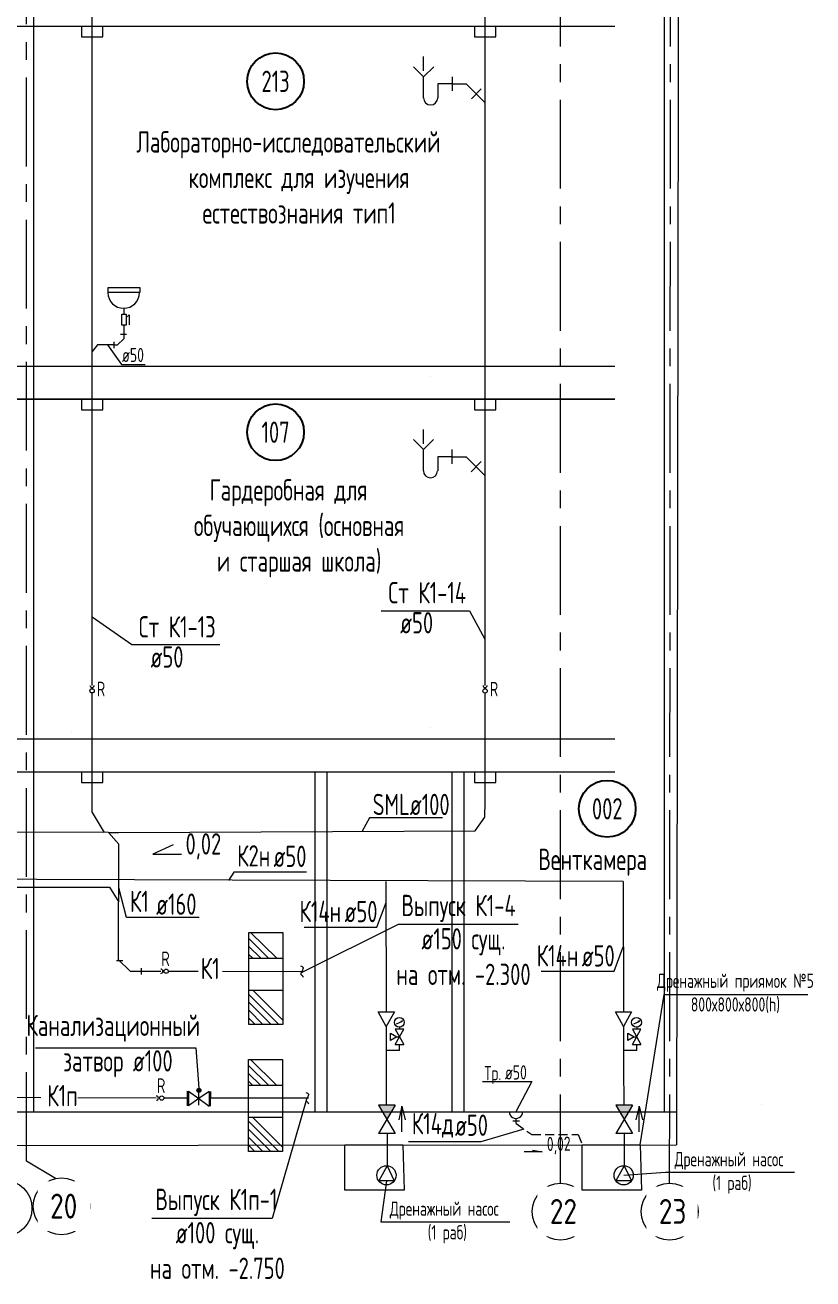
# Model space of a CAD drawing. Header units: millimetres. Extents: x -8689834 to 9419935, y -117443 to 166298.
# Drawn here: x -124843 to -113750, y -59540 to -41891 of the extents above; entities that cross this region are included whole.
import ezdxf
from ezdxf.enums import TextEntityAlignment as Align

# ---------------------------------------------------------------- set-up
doc = ezdxf.new("R2010")
doc.units = ezdxf.units.MM
doc.header["$MEASUREMENT"] = 0
doc.linetypes.add('01_base$0$DASHED2', pattern=[0.375, 0.25, -0.125])
doc.linetypes.add('CENTER', pattern=[2, 1.25, -0.25, 0.25, -0.25])
doc.layers.get('0').update_dxf_attribs({"color": 250, "lineweight": 9})
for name, color, linetype in [('PDF _0', 7, 'Continuous'), ('PDF ___Text VK', 7, 'Continuous'), ('PDF __OBORUD', 1, 'Continuous'), ('PDF __ВК-Text VK', 7, 'Continuous'), ('PDF __ВК-Text В1', 7, 'Continuous'), ('PDF __ВК-В1', 5, 'Continuous'), ('PDF __ВК-К3', 7, 'Continuous'), ('PDF __ВК-противопожарные муфты', 1, 'Continuous'), ('PDF __ВК-стены', 7, 'Continuous'), ('PDF __ВК-текст К2', 7, 'Continuous'), ('PDF __Дренажные насосы', 1, 'Continuous'), ('PDF __К14', 3, 'Continuous'), ('PDF __насос', 1, 'Continuous'), ('PDF __Переход', 7, 'Continuous'), ('PDF __Пескоуловитель', 7, 'Continuous'), ('PDF __Сантехника', 7, 'Continuous'), ('PDF _TEKSTBK', 7, 'Continuous'), ('PDF _надписи ВК', 7, 'Continuous'), ('АР_Кровля дорожки', 245, 'Continuous'), ('АР_Таблицы', 250, 'Continuous')]:
    doc.layers.add(name, color=color, linetype=linetype)
doc.layers.add('PDF __ВК-К1', color=7, linetype='Continuous', true_color=0xb80000)
doc.layers.add('PDF __ВК-К14н', color=190, linetype='Continuous', true_color=0x7f00ff)
for name, color, linetype, lineweight in [('АР_Маркер экспликации', 239, 'Continuous', 13), ('АР_Номер помещения', 1, 'Continuous', 25), ('АР_Оси', 195, 'Continuous', 9), ('АР_Помещения_площадь', 19, 'Continuous', 9), ('ВК_канализация', 32, 'Continuous', 15)]:
    doc.layers.add(name, color=color, linetype=linetype, lineweight=lineweight)
doc.styles.add('ISOCPEUR', font='isocpeur.ttf', dxfattribs={"width": 0.7})
doc.styles.get("Standard").update_dxf_attribs({"font": 'isocpeur.ttf', "width": 0.7})
doc.styles.add('ГОСТ 2.304', font='isocpeur.ttf', dxfattribs={"width": 0.7})

# ---------------------------------------------------------------- blocks, each defined once
blk = doc.blocks.new('*U1658')
at = {"layer": 'АР_Номер помещения', "color": 7}
blk.add_circle((-15720, 4793), 400, dxfattribs=at)
at = {"layer": 'АР_Помещения_площадь', "color": 7}
blk.add_line((-13545, 633), (-13545, 633), dxfattribs=at)
at = {"color": 7, "style": 'ISOCPEUR', "width": 0.7, "flags": 1}
blk.add_attdef('КАТЕГОРИЯ', (-499, -2092), '', height=250, dxfattribs=at)
at = {"layer": 'АР_Номер помещения', "color": 7, "style": 'ISOCPEUR', "width": 0.7}
blk.add_attdef('НОМЕР_ПОМЕЩЕНИЯ', text='', height=300, dxfattribs=at).set_placement((-15720, 4793), align=Align.MIDDLE_CENTER)
at = {"layer": 'АР_Помещения_площадь', "color": 7, "lineweight": 30, "width": 0.7, "flags": 104}
blk.add_attdef('ИМЯ_ПОМЕЩЕНИЯ', text='', height=100, dxfattribs=at).set_placement((158, 1217), align=Align.MIDDLE_CENTER)
at = {"layer": 'АР_Помещения_площадь', "color": 7, "style": 'ISOCPEUR', "width": 0.7}
blk.add_attdef('ПЛОЩАДЬ_ПОМЕЩЕНИЯ', text='', height=200, dxfattribs=at).set_placement((-13540, 880), align=Align.MIDDLE_RIGHT)

msp = doc.modelspace()

# ---------------------------------------------------------------- hatches: boundary and pattern name
at = {"layer": 'АР_Кровля дорожки', "lineweight": 13, "ltscale": 500, "true_color": 0x000000}
h = msp.add_hatch(color=18, dxfattribs=at)
h.dxf.hatch_style = 1
h.paths.add_polyline_path([(-119630.9, -57092.6), (-119865.4, -57092.6), (-119811.1, -57185.8), (-119685.2, -57185.8)])
h.paths.add_polyline_path([(-119685.2, -57185.8), (-119811.1, -57185.8), (-119748.1, -57294)])
h.paths.add_polyline_path([(-116291.2, -57092.6), (-116525.6, -57092.6), (-116471.3, -57185.8), (-116345.4, -57185.8)])
h.paths.add_polyline_path([(-116345.4, -57185.8), (-116471.3, -57185.8), (-116408.4, -57294)])

# ---------------------------------------------------------------- linework, layer by layer
at = {"layer": 'PDF _0', "lineweight": 13}
for points in [[(-119606.9, -56130.9), (-119697.1, -56185), (-119697.1, -56082.8), (-119606.9, -56130.9), (-119570.8, -56130.9)], [(-119630.9, -56239.1), (-119510.7, -56022.7), (-119630.9, -56022.7), (-119510.7, -56239.1)], [(-116267.1, -56130.9), (-116357.3, -56185), (-116357.3, -56082.8), (-116267.1, -56130.9), (-116231, -56130.9)], [(-116291.2, -56239.1), (-116170.9, -56022.7), (-116291.2, -56022.7), (-116170.9, -56239.1)], [(-119630.9, -56239.1), (-119510.7, -56239.1)], [(-119570.8, -56323.2), (-119570.8, -56239.1)], [(-116291.2, -56239.1), (-116170.9, -56239.1)], [(-116231, -56323.2), (-116231, -56239.1)], [(-119570.8, -56323.2), (-119757.2, -56323.2)], [(-116231, -56323.2), (-116417.4, -56323.2)]]:
    msp.add_lwpolyline(points, dxfattribs=at)
at = {"layer": 'PDF _0', "color": 3, "lineweight": 13}
msp.add_arc((-117932.1, -57185.8), 95.2, 179.99999, 0.00001, dxfattribs=at)
msp.add_arc((-117932.1, -57185.8), 95.2, 179.99999, 0.00001, dxfattribs=at)
at = {"layer": 'PDF ___Text VK', "color": 3, "lineweight": 13}
msp.add_lwpolyline([(-120340.2, -57652.1), (-119522.7, -57652.1), (-119504.7, -58289.3), (-120340.2, -58289.3)], close=True, dxfattribs=at)
at = {"layer": 'PDF __OBORUD', "lineweight": 13}
for points in [[(-119612.9, -55950.5), (-119570.8, -55932.5), (-119528.7, -55908.4), (-119546.8, -55926.5)], [(-119528.7, -55908.4), (-119552.8, -55914.5)], [(-116273.1, -55950.5), (-116231, -55932.5), (-116189, -55908.4), (-116207, -55926.5)], [(-116189, -55908.4), (-116213, -55914.5)], [(-119570.8, -55998.6), (-119570.8, -56022.7)], [(-116231, -55998.6), (-116231, -56022.7)]]:
    msp.add_lwpolyline(points, dxfattribs=at)
for centre in [(-119573.8, -55929.5), (-116234, -55929.5)]:
    msp.add_circle(centre, 69.1, dxfattribs=at)
at = {"layer": 'PDF __ВК-Text VK', "lineweight": 13}
msp.add_lwpolyline([(-122759.8, -53430.1), (-123042.5, -53559.7), (-122639.7, -53559.7)], dxfattribs=at)
at = {"layer": 'PDF __ВК-Text В1', "lineweight": 13}
msp.add_lwpolyline([(-117700.3, -57728.8), (-117564, -57751.9), (-117817.4, -57751.9)], dxfattribs=at)
at = {"layer": 'PDF __ВК-В1', "color": 244, "lineweight": 13, "true_color": 0x991b1e}
for points in [[(-123898.5, -51185.4), (-123898.4, -35019.1)], [(-118364.9, -51186.6), (-118364.7, -35020.4)], [(-123899.5, -52974.9), (-123899.5, -51292.1)], [(-118365.9, -52821.4), (-118365.8, -51293.3)]]:
    msp.add_lwpolyline(points, dxfattribs=at)
at = {"layer": 'PDF __ВК-В1', "color": 215, "lineweight": 13, "true_color": 0xa953a0}
for points in [[(-124621.1, -56991.7), (-136403.3, -56972.5)], [(-122996.7, -56993.7), (-124101.5, -56992.5)], [(-122559.7, -56994.1), (-122887.8, -56993.8)], [(-120850.9, -56995.8), (-122234.4, -56994.4)]]:
    msp.add_lwpolyline(points, dxfattribs=at)
at = {"layer": 'PDF __ВК-К1', "lineweight": 13}
for points in [[(-118829.9, -42617.2), (-118829.9, -42816.2)], [(-118829.9, -42718.8), (-119028.9, -42718.8)], [(-118829.9, -42718.8), (-118631, -42718.8), (-118364.3, -42985.5)], [(-118419.3, -42786.6), (-118559, -42930.5)], [(-118832, -47968), (-119030.9, -47968)], [(-118832, -47866.4), (-118832, -48065.3)], [(-118832, -47968), (-118633, -47968), (-118366.3, -48234.6)], [(-118421.4, -48035.7), (-118561.1, -48179.6)], [(-118103.5, -57187.9), (-117756.4, -57187.9)]]:
    msp.add_lwpolyline(points, dxfattribs=at)
at = {"layer": 'PDF __ВК-К1', "color": 244, "lineweight": 13, "true_color": 0x991b1e}
for points in [[(-123450.4, -46114.7), (-123450.4, -46305.1)], [(-123594.3, -46394), (-123539.3, -46394), (-123450.4, -46305.1)], [(-123594.3, -46349.6), (-123594.3, -46438.5)], [(-123412.3, -46245.9), (-123501.2, -46245.9)], [(-123465.9, -55060.7), (-123554.8, -55060.7)], [(-123525.2, -55048), (-123364.4, -55208.9)], [(-123364.4, -55208.9), (-122932.7, -55209.3)], [(-123207.7, -55166.5), (-123207.7, -55255.4)], [(-122826, -55208.9), (-122407.7, -55208.9)], [(-122064.8, -55208.9), (-120945.2, -55211)], [(-118103.5, -57187.9), (-117756.4, -57187.9)], [(-117883.4, -57319.1), (-117976.5, -57319.1)], [(-117883.4, -57319.1), (-117976.5, -57319.1)], [(-117930, -57353), (-117930, -57285.3)], [(-117930, -57353), (-117930, -57285.3)]]:
    msp.add_lwpolyline(points, dxfattribs=at)
at = {"layer": 'PDF __ВК-К14н', "color": 152, "lineweight": 13, "true_color": 0x2776bb}
for points in [[(-119763.1, -53946.2), (-119757.2, -55782.2)], [(-116423.3, -53946.2), (-116417.4, -55782.2)], [(-119757.2, -55986.6), (-119757.2, -57092.6)], [(-116417.4, -55986.6), (-116417.4, -56551.6)], [(-116417.4, -56551.6), (-116411.4, -57092.6)], [(-119745.1, -57495.4), (-119745.1, -57946.2)], [(-116405.4, -57495.4), (-116405.4, -57946.2)]]:
    msp.add_lwpolyline(points, dxfattribs=at)
at = {"layer": 'PDF __ВК-К3', "lineweight": 13}
for points in [[(-121692.3, -55958.1), (-121692.3, -54662.8), (-121214, -54662.8), (-121214, -55958.1)], [(-121695.2, -57745), (-121695.2, -56449.7), (-121216.9, -56449.7), (-121216.9, -57745)]]:
    msp.add_lwpolyline(points, close=True, dxfattribs=at)
for points in [[(-121298.6, -55026.8), (-121666.9, -54662.8)], [(-121412.9, -55026.8), (-121692.3, -54747.5)], [(-121523, -55026.8), (-121692.3, -54861.8)], [(-121637.3, -55026.8), (-121692.3, -54971.8)], [(-121692.3, -55026.8), (-121214, -55026.8)], [(-121692.3, -55475.6), (-121214, -55475.6)], [(-121269, -55958.1), (-121692.3, -55534.8)], [(-121214, -55898.9), (-121637.3, -55475.6)], [(-121379.1, -55958.1), (-121692.3, -55644.9)], [(-121493.3, -55958.1), (-121692.3, -55759.2)], [(-121603.4, -55958.1), (-121692.3, -55869.2)], [(-121301.5, -56813.7), (-121669.8, -56449.7)], [(-121415.8, -56813.7), (-121695.2, -56534.4)], [(-121525.9, -56813.7), (-121695.2, -56648.7)], [(-121640.2, -56813.7), (-121695.2, -56758.7)], [(-121695.2, -56813.7), (-121216.9, -56813.7)], [(-121695.2, -57262.4), (-121216.9, -57262.4)], [(-121271.9, -57745), (-121695.2, -57321.7)], [(-121216.9, -57685.8), (-121640.2, -57262.4)], [(-121382, -57745), (-121695.2, -57431.8)], [(-121496.3, -57745), (-121695.2, -57546.1)], [(-121606.3, -57745), (-121695.2, -57656.1)]]:
    msp.add_lwpolyline(points, dxfattribs=at)
at = {"layer": 'PDF __ВК-противопожарные муфты', "lineweight": 13}
for points in [[(-124145, -41908.3), (-123899.5, -41908.3), (-123649.7, -41908.3)], [(-124047.7, -41908.3), (-124047.7, -42056.5), (-123747.1, -42056.5), (-123747.1, -41908.3)], [(-118611.4, -41908.3), (-118365.9, -41908.3), (-118116.1, -41908.3)], [(-118514, -41908.3), (-118514, -42056.5), (-118213.5, -42056.5), (-118213.5, -41908.3)], [(-124145, -47157.4), (-123899.5, -47157.4), (-123649.7, -47157.4)], [(-124047.7, -47157.4), (-124047.7, -47305.6), (-123747.1, -47305.6), (-123747.1, -47157.4)], [(-118611.4, -47157.4), (-118365.9, -47157.4), (-118116.1, -47157.4)], [(-118514, -47157.4), (-118514, -47305.6), (-118213.5, -47305.6), (-118213.5, -47157.4)], [(-124145, -52402.3), (-123899.5, -52402.3), (-123649.7, -52402.3)], [(-124047.7, -52402.3), (-124047.7, -52550.5), (-123747.1, -52550.5), (-123747.1, -52402.3)], [(-118611.4, -52402.3), (-118365.9, -52402.3), (-118116.1, -52402.3)], [(-118514, -52402.3), (-118514, -52550.5), (-118213.5, -52550.5), (-118213.5, -52402.3)]]:
    msp.add_lwpolyline(points, dxfattribs=at)
at = {"layer": 'PDF __ВК-стены', "color": 18, "lineweight": 13, "true_color": 0x000000}
for points in [[(-115621.6, -27517.5), (-115672.8, -57651.4)], [(-115842.2, -27983), (-115842.2, -57185.8)], [(-124725.9, -30487.3), (-124725.9, -57185.8)], [(-171417.8, -41908.3), (-116540.8, -41908.3)], [(-171417.8, -41908.3), (-116540.8, -41908.3)], [(-171417.8, -46691.8), (-116540.8, -46691.8)], [(-171417.8, -47153.2), (-116540.8, -47153.2)], [(-171417.8, -47157.4), (-116540.8, -47157.4)], [(-171417.8, -51936.7), (-116540.8, -51936.7)], [(-171417.8, -52402.3), (-116540.8, -52402.3)], [(-171417.8, -52402.3), (-116540.8, -52402.3)], [(-120764.6, -52402.3), (-120764.6, -57185.8)], [(-120595.3, -52402.3), (-120595.3, -57185.8)], [(-118835.3, -52402.3), (-118835.3, -57185.8)], [(-118665.9, -52402.3), (-118665.9, -57185.8)], [(-170262, -57185.8), (-115672.8, -57185.8)], [(-250394.1, -57746.2), (-115672.8, -57651.4)]]:
    msp.add_lwpolyline(points, dxfattribs=at)
at = {"layer": 'PDF __ВК-текст К2', "lineweight": 13}
for points in [[(-116414.4, -58081.4), (-115824.4, -58038.9), (-115776.3, -58038.9), (-114009.1, -58038.9)], [(-119754, -58159.8), (-119833.3, -58735.2), (-119785.2, -58735.2), (-118018, -58735.2)]]:
    msp.add_lwpolyline(points, dxfattribs=at)
at = {"layer": 'PDF __Дренажные насосы', "lineweight": 13}
for centre in [(-119754.2, -58081.4), (-116414.4, -58081.4)]:
    msp.add_circle(centre, 135.2, dxfattribs=at)
at = {"layer": 'PDF __К14', "lineweight": 13}
for points in [[(-119232.1, -42536.8), (-119232.1, -42333.6)], [(-119234.1, -47785.9), (-119234.1, -47582.7)]]:
    msp.add_lwpolyline(points, dxfattribs=at)
at = {"layer": 'PDF __насос', "lineweight": 13}
for points in [[(-119745, -57945.9), (-119644, -58159.8), (-119864, -58159.8)], [(-119745, -57945.9), (-119864, -58159.8)], [(-116405.2, -57945.9), (-116304.2, -58159.8), (-116524.2, -58159.8)], [(-116405.2, -57945.9), (-116524.2, -58159.8)]]:
    msp.add_lwpolyline(points, dxfattribs=at)
at = {"layer": 'PDF __Переход', "lineweight": 13}
for points in [[(-119643, -55782.2), (-119757.2, -55986.6), (-119871.4, -55782.2)], [(-116303.2, -55782.2), (-116417.4, -55986.6), (-116531.6, -55782.2)]]:
    msp.add_lwpolyline(points, close=True, dxfattribs=at)
at = {"layer": 'PDF __Пескоуловитель', "lineweight": 13}
for points in [[(-120964.2, -55134.8), (-120951.5, -55139), (-120943, -55143.3), (-120938.8, -55147.5), (-120934.6, -55147.5), (-120930.3, -55151.7), (-120926.1, -55156), (-120926.1, -55160.2), (-120926.1, -55164.4), (-120926.1, -55168.7), (-120926.1, -55172.9), (-120930.3, -55177.1), (-120930.3, -55181.4), (-120934.6, -55189.8), (-120938.8, -55194.1), (-120943, -55206.8), (-120947.3, -55215.2), (-120951.5, -55219.5), (-120955.7, -55223.7), (-120955.7, -55232.2), (-120960, -55236.4), (-120960, -55240.6), (-120960, -55244.9), (-120960, -55249.1), (-120960, -55253.3), (-120955.7, -55257.5), (-120955.7, -55261.8), (-120951.5, -55261.8), (-120947.3, -55266), (-120943, -55270.2), (-120938.8, -55274.5), (-120934.6, -55278.7), (-120921.9, -55287.2)], [(-120889, -56917.1), (-120876.3, -56921.3), (-120867.8, -56925.6), (-120863.6, -56929.8), (-120859.3, -56929.8), (-120855.1, -56934), (-120850.9, -56938.3), (-120850.9, -56942.5), (-120850.9, -56946.7), (-120850.9, -56951), (-120850.9, -56955.2), (-120855.1, -56959.4), (-120855.1, -56963.7), (-120859.3, -56972.1), (-120863.6, -56976.4), (-120867.8, -56989.1), (-120872, -56997.5), (-120876.3, -57001.8), (-120880.5, -57006), (-120880.5, -57014.5), (-120884.7, -57018.7), (-120884.7, -57022.9), (-120884.7, -57027.2), (-120884.7, -57031.4), (-120884.7, -57035.6), (-120880.5, -57039.9), (-120880.5, -57044.1), (-120876.3, -57044.1), (-120872, -57048.3), (-120867.8, -57052.6), (-120863.6, -57056.8), (-120859.3, -57061), (-120846.6, -57069.5)]]:
    msp.add_lwpolyline(points, dxfattribs=at)
at = {"layer": 'PDF __Сантехника', "lineweight": 13}
for points in [[(-123672.6, -45585.5), (-123228.1, -45585.5), (-123228.1, -45657.5), (-123672.6, -45657.5)], [(-123482.1, -45962.3), (-123418.6, -45962.3), (-123418.6, -46114.7), (-123482.1, -46114.7)]]:
    msp.add_lwpolyline(points, close=True, dxfattribs=at)
for points in [[(-123452.5, -45881.8), (-123452.5, -45962.3)], [(-123418.6, -46008.8), (-123376.3, -45970.7), (-123376.3, -46110.4)]]:
    msp.add_lwpolyline(points, dxfattribs=at)
msp.add_arc((-123454.6, -45655.4), 222.2, 180, 0, dxfattribs=at)
at = {"layer": 'PDF _TEKSTBK', "lineweight": 13}
for points in [[(-119232.1, -42617.2), (-119371.8, -42477.6)], [(-119232.1, -42917.8), (-119232.1, -42617.2), (-119088.1, -42477.6)], [(-119028.9, -42718.8), (-119028.9, -42917.8)], [(-119234.1, -47866.4), (-119373.8, -47726.7)], [(-119234.1, -48166.9), (-119234.1, -47866.4), (-119090.2, -47726.7)], [(-119030.9, -47968), (-119030.9, -48166.9)]]:
    msp.add_lwpolyline(points, dxfattribs=at)
for centre in [(-119132.6, -42915.7), (-119134.6, -48164.8)]:
    msp.add_arc(centre, 99.5, 180.00001, 359.99999, dxfattribs=at)
at = {"layer": 'PDF _надписи ВК', "lineweight": 13}
for points in [[(-119630.9, -57092.6), (-119865.4, -57495.4)], [(-119630.9, -57092.6), (-119865.4, -57092.6), (-119630.9, -57495.4), (-119865.4, -57495.4)], [(-116291.2, -57092.6), (-116525.6, -57495.4)], [(-116291.2, -57092.6), (-116525.6, -57092.6), (-116291.2, -57495.4), (-116525.6, -57495.4)]]:
    msp.add_lwpolyline(points, dxfattribs=at)
at = {"layer": 'АР_Кровля дорожки', "color": 152, "lineweight": 13, "ltscale": 500, "true_color": 0x2776bb}
for points in [[(-116423.3, -53946.2), (-126059, -53915)], [(-125830.7, -54023.7), (-123652.1, -54023.9), (-123523.8, -54235)]]:
    msp.add_lwpolyline(points, dxfattribs=at)
at = {"layer": 'АР_Кровля дорожки', "color": 7, "lineweight": 13, "ltscale": 500}
for points in [[(-120913.6, -54586.7), (-119889.7, -54586.7), (-119760.1, -54240.8)], [(-117573.9, -55210.1), (-116550, -55210.1), (-116420.4, -54864.2)], [(-116182.9, -57652.1), (-115842.2, -55534.7), (-113821.6, -55534.7)], [(-122559, -56899.2), (-122560.6, -57105.7)], [(-122540.9, -56899.4), (-122542.6, -57105.8)], [(-122395.6, -57002.6), (-122542.6, -57105.8)], [(-122540.9, -56899.4), (-122395.6, -57002.6)], [(-122396, -57092.5), (-122395.2, -56912.7)], [(-122249.1, -56901), (-122395.6, -57002.6)], [(-122395.6, -57002.6), (-122249.7, -57107.5)], [(-122249.1, -56901), (-122249.7, -57107.5)], [(-122234.1, -56900.1), (-122234.8, -57106.6)], [(-120884.7, -57029.3), (-121363.3, -58690.1), (-123056.7, -58690.1)], [(-119537.8, -57469.1), (-119537.8, -57109.5), (-119581.5, -57302.8)], [(-119537.8, -57109.5), (-119490.1, -57302.8)], [(-116198.1, -57469.1), (-116198.1, -57109.5), (-116241.7, -57302.8)], [(-116198.1, -57109.5), (-116150.3, -57302.8)], [(-119445.9, -57606.1), (-118422, -57606.1), (-117814.1, -57429.6)]]:
    msp.add_lwpolyline(points, dxfattribs=at)
at = {"layer": 'АР_Кровля дорожки', "color": 1, "lineweight": 13, "ltscale": 500}
msp.add_lwpolyline([(-122387.8, -56870.1), (-122414.2, -56890.8), (-122370.8, -56882.7), (-122403, -56906.4)], dxfattribs=at)
at = {"layer": 'АР_Кровля дорожки', "color": 3, "linetype": '01_base$0$DASHED2', "lineweight": 13, "ltscale": 500}
msp.add_lwpolyline([(-117930, -57353), (-117705.2, -57508.2), (-117054, -57508.2), (-117000.5, -57652.1)], dxfattribs=at)
at = {"layer": 'АР_Кровля дорожки', "color": 7, "lineweight": 13, "ltscale": 500}
msp.add_circle((-122395, -56884.8), 27.8, dxfattribs=at)
at = {"layer": 'АР_Оси', "color": 18, "linetype": 'CENTER', "lineweight": 13, "ltscale": 1000, "true_color": 0x000000}
msp.add_line((-124820.6, -57880.4), (-124825.9, -27146.1), dxfattribs=at)
at = {"layer": 'АР_Оси', "color": 18, "lineweight": 13, "ltscale": 0.5, "true_color": 0x000000}
for centre in [(-125145.6, -58546.7), (-124328.7, -58518.1), (-117302.6, -58592.7), (-115767.5, -58592.7)]:
    msp.add_circle(centre, 400, dxfattribs=at)
at = {"layer": 'ВК_канализация', "color": 244, "lineweight": 13, "ltscale": 500, "true_color": 0x991b1e}
for points in [[(-123747.7, -46394), (-123824.5, -46394), (-123899.5, -46486.2)], [(-123594.3, -46394), (-123747.7, -46394), (-123747.7, -46394)], [(-123899.1, -51232.1), (-123898.9, -51215.4)], [(-118365.5, -51233.3), (-118365.3, -51216.6)], [(-123527.5, -53255), (-118506.2, -53232.7), (-118369.9, -53042.6), (-118365.9, -52821.4)], [(-123899.5, -52974.9), (-123728.5, -53254)], [(-123667.5, -53254.1), (-131780.7, -53245.8)], [(-123525.2, -55048), (-123522.4, -53422), (-123667.5, -53254.1)], [(-123667.5, -53254.1), (-123527.5, -53255)], [(-122886, -55208.9), (-122902.7, -55209)]]:
    msp.add_lwpolyline(points, dxfattribs=at)
at = {"layer": 'ВК_канализация', "color": 18, "lineweight": 13, "ltscale": 500, "true_color": 0x000000}
for points in [[(-123684.2, -46394), (-123486.4, -46666.9), (-123151.2, -46666.9)], [(-122102.3, -50615.1), (-123341.4, -50615.1), (-123898.5, -50227.5)], [(-119826.5, -50134), (-118587.4, -50134), (-118369.5, -50534.6)], [(-118967.1, -53051), (-119991, -53051), (-120096.1, -53239.3)], [(-120881.4, -53813.5), (-121905.3, -53813.5), (-121979.3, -53933.5)], [(-122391.2, -54454.4), (-123415.1, -54454.4), (-123520.2, -54033.8)], [(-117898, -54553), (-119591.4, -54553), (-120955.7, -55232.2)], [(-124698.1, -56289.3), (-122438.9, -56289.3), (-122395.2, -56857)], [(-118403.6, -56759.7), (-117706.8, -56759.7), (-117932.1, -57185.8)]]:
    msp.add_lwpolyline(points, dxfattribs=at)
at = {"layer": 'ВК_канализация', "color": 217, "lineweight": 13, "ltscale": 500, "true_color": 0x93278f}
msp.add_lwpolyline([(-122947.8, -56995.5), (-122964.5, -56995.6)], dxfattribs=at)
at = {"layer": 'ВК_канализация', "color": 244, "lineweight": 13, "ltscale": 500, "true_color": 0x991b1e}
for centre in [(-123899.5, -51262.1), (-118365.8, -51263.3), (-122856, -55208.6)]:
    msp.add_circle(centre, 30, dxfattribs=at)
at = {"layer": 'ВК_канализация', "color": 217, "lineweight": 13, "ltscale": 500, "true_color": 0x93278f}
msp.add_circle((-122917.8, -56995.2), 30, dxfattribs=at)
at = {"layer": 'ВК_канализация', "color": 244, "lineweight": 13, "ltscale": 500, "true_color": 0x991b1e}
for centre, start, end in [((-123898.5, -51185.4), 179.27075, 359.27075), ((-118364.9, -51186.6), 179.27075, 359.27075), ((-122932.7, -55209.3), 270.50316, 90.50316)]:
    msp.add_arc(centre, 30, start, end, dxfattribs=at)
at = {"layer": 'ВК_канализация', "color": 217, "lineweight": 13, "ltscale": 500, "true_color": 0x93278f}
msp.add_arc((-122994.5, -56995.9), 30, 270.50316, 90.50316, dxfattribs=at)

# ---------------------------------------------------------------- block references
at = {"layer": 'АР_Маркер экспликации', "color": 7, "lineweight": 13}
ref = msp.add_blockref('*U1658', (-110587.1, -47321.9), dxfattribs=at)
ref.add_attrib('НОМЕР_ПОМЕЩЕНИЯ', '214', dxfattribs={"layer": 'АР_Номер помещения', "color": 7, "height": 300, "style": 'ISOCPEUR', "width": 0.7}).set_placement((-126306.8, -42528.5), align=Align.MIDDLE_CENTER)
ref = msp.add_blockref('*U1658', (-105595.9, -47476.1), dxfattribs=at)
ref.add_attrib('НОМЕР_ПОМЕЩЕНИЯ', '213', dxfattribs={"layer": 'АР_Номер помещения', "color": 7, "height": 300, "style": 'ISOCPEUR', "width": 0.7}).set_placement((-121315.7, -42682.7), align=Align.MIDDLE_CENTER)
ref = msp.add_blockref('*U1658', (-110641.5, -52470.4), dxfattribs=at)
ref.add_attrib('НОМЕР_ПОМЕЩЕНИЯ', '106', dxfattribs={"layer": 'АР_Номер помещения', "color": 7, "height": 300, "style": 'ISOCPEUR', "width": 0.7}).set_placement((-126361.2, -47677), align=Align.MIDDLE_CENTER)
ref = msp.add_blockref('*U1658', (-105595.9, -52415.2), dxfattribs=at)
ref.add_attrib('НОМЕР_ПОМЕЩЕНИЯ', '107', dxfattribs={"layer": 'АР_Номер помещения', "color": 7, "height": 300, "style": 'ISOCPEUR', "width": 0.7}).set_placement((-121315.7, -47621.8), align=Align.MIDDLE_CENTER)
ref = msp.add_blockref('*U1658', (-100925.6, -57716), dxfattribs=at)
ref.add_attrib('НОМЕР_ПОМЕЩЕНИЯ', '002', dxfattribs={"layer": 'АР_Номер помещения', "color": 7, "height": 300, "style": 'ISOCPEUR', "width": 0.7}).set_placement((-116645.4, -52922.7), align=Align.MIDDLE_CENTER)

# ---------------------------------------------------------------- texts
at = {"layer": 'АР_Таблицы', "lineweight": 13, "ltscale": 100, "attachment_point": 4, "style": 'ISOCPEUR'}
for s, insert, char_height, width in [('\\pxi-1,l1,qc,t1,5;Лабораторно-исследовательский комплекс для изучения естествознания тип1', (-122862.5, -44035.6), 300, 3456.163), ('\\pxi-1,l1,t1,5;ø50', (-123478.6, -46534.2), 200, 7500), ('\\pxi-1,l1,qc,t1,5;Гардеробная для обучающихся (основная и старшая школа)', (-122862.5, -48974.7), 300, 3456.163), ('\\pxi-1,l1,t1,5;Ст К1-14', (-119727.5, -49880.9), 300, 7500), ('\\pxi-1,l1,t1,5;Ст К1-13', (-123242.4, -50361.9), 300, 7500), ('\\pxi-1,l1,t1,5;ø50', (-119561.4, -50304.4), 300, 7500), ('\\pxi-1,l1,t1,5;ø50', (-123076.3, -50785.4), 300, 7500), ('\\pxi-1,l1,qc,t1,5;{\\C256;\\c0;Венткамера}', (-118949, -53675), 300, 4196.36)]:
    msp.add_mtext(s, dxfattribs=dict(at, insert=insert, char_height=char_height, width=width))
at = {"layer": 'АР_Таблицы', "lineweight": 13, "ltscale": 100, "insert": (-117496, -57665.2), "char_height": 200, "width": 7500, "attachment_point": 4, "rotation": 1.16501, "style": 'ISOCPEUR'}
msp.add_mtext('\\pxi-1,l1,t1,5;0,02', dxfattribs=at)
at = {"layer": 'ВК_канализация', "color": 18, "lineweight": 13, "ltscale": 100, "true_color": 0x000000, "attachment_point": 4, "style": 'ISOCPEUR'}
for s, insert, char_height, width in [('R', (-123833, -51236.5), 205.4, 5730.034), ('R', (-118299.4, -51237.8), 205.4, 5730.034), ('\\pxi-1,l1,t1,5;SMLø100', (-119947.7, -52861.5), 300, 2224.257), ('0,02', (-122583.4, -53451.8), 300, 5891.51), ('К2н', (-121857.1, -53585.1), 300, 5891.51), ('\\pxi-1,l1,t1,5;ø50', (-121345.1, -53591.5), 300, 7500), ('К1', (-123366.9, -54226), 300, 5891.51), ('\\pxi-1,l1,t1,5;ø160', (-122997.7, -54264.6), 300, 7500), ('Выпуск К1-4', (-119543.2, -54324.6), 300, 5891.51), ('К14н', (-120979, -54367.1), 300, 5891.51), ('\\pxi-1,l1,t1,5;ø50', (-120344.8, -54369.1), 300, 7500), ('\\pxi-1,l1,qc,t1,5;ø150 сущ.\\Pна отм. -2.300', (-119662.4, -55002.9), 300, 1985.55), ('К14н', (-117639.3, -54990.5), 300, 5891.51), ('\\pxi-1,l1,t1,5;ø50', (-117005, -54992.5), 300, 7500), ('R', (-122924.4, -55033.4), 205.4, 5730.034), ('\\pxi-1,l1,t1,5;К1', (-122369.3, -55170.2), 300, 7500), ('\\pxqc;Дренажный приямок №5\\P800х800х800(h)', (-117786.7, -55520.1), 200, 5891.51), ('\\pxqc;Канализационный\\P затвор ø100', (-124769.8, -56261.3), 300, 2334.903), ('Тр.', (-118375.6, -56671.2), 200, 5891.51), ('\\pxi-1,l1,t1,5;ø50', (-118087.1, -56633.1), 200, 7500), ('\\pxi-1,l1,t1,5;К1п', (-124531.1, -56960.2), 300, 7500), ('R', (-122986.1, -56820), 205.4, 5730.034), ('К14д', (-119397.8, -57377.7), 300, 5891.51), ('\\pxi-1,l1,t1,5;ø50', (-118789.5, -57376.1), 300, 7500), ('Выпуск К1п-1', (-123008.5, -58461.8), 300, 5891.51), ('\\pxqc;Дренажный насос\\P (1 раб)', (-121887.7, -58745.1), 200, 5891.51), ('\\pxi-1,l1,qc,t1,5;ø100 сущ.\\Pна отм. -2.750', (-123127.7, -59140), 300, 1985.55)]:
    msp.add_mtext(s, dxfattribs=dict(at, insert=insert, char_height=char_height, width=width))

# ---------------------------------------------------------------- next in the draw order: texts
at = {"layer": 'АР_Оси', "color": 18, "lineweight": 13, "true_color": 0x000000, "char_height": 350, "attachment_point": 1, "line_spacing_factor": 1.149209, "style": 'ГОСТ 2.304', "bg_fill": 2}
for s, insert, width in [('{\\W0.8;20}', (-124490, -58340.3), 392.561), ('{\\W0.8;22}', (-117454, -58415), 520.89), ('{\\W0.8;23}', (-115919, -58415), 370.762)]:
    msp.add_mtext(s, dxfattribs=dict(at, insert=insert, width=width))

# ---------------------------------------------------------------- next in the draw order: linework, layer by layer
at = {"layer": 'PDF ___Text VK', "color": 3, "lineweight": 13}
msp.add_lwpolyline([(-117000.4, -57652.1), (-116182.9, -57652.1), (-116164.9, -58289.3), (-117000.4, -58289.3)], close=True, dxfattribs=at)
at = {"layer": 'АР_Оси', "color": 18, "linetype": 'CENTER', "lineweight": 13, "ltscale": 1000, "true_color": 0x000000}
for p, q in [((-117302.6, -58192.7), (-117302.6, -27079.9)), ((-115767.5, -58192.7), (-115743.4, -27030.3))]:
    msp.add_line(p, q, dxfattribs=at)
at = {"layer": 'ВК_канализация', "color": 18, "lineweight": 13, "ltscale": 500, "true_color": 0x000000}
msp.add_lwpolyline([(-124414.8, -58127.5), (-124820.6, -57880.4)], dxfattribs=at)

# ---------------------------------------------------------------- next in the draw order: texts
at = {"layer": 'ВК_канализация', "color": 18, "lineweight": 13, "ltscale": 100, "true_color": 0x000000, "insert": (-117878.8, -58048.8), "char_height": 200, "width": 5891.51, "attachment_point": 4, "style": 'ISOCPEUR'}
msp.add_mtext('\\pxqc;Дренажный насос\\P (1 раб)', dxfattribs=at)

doc.saveas('drawing.dxf')
